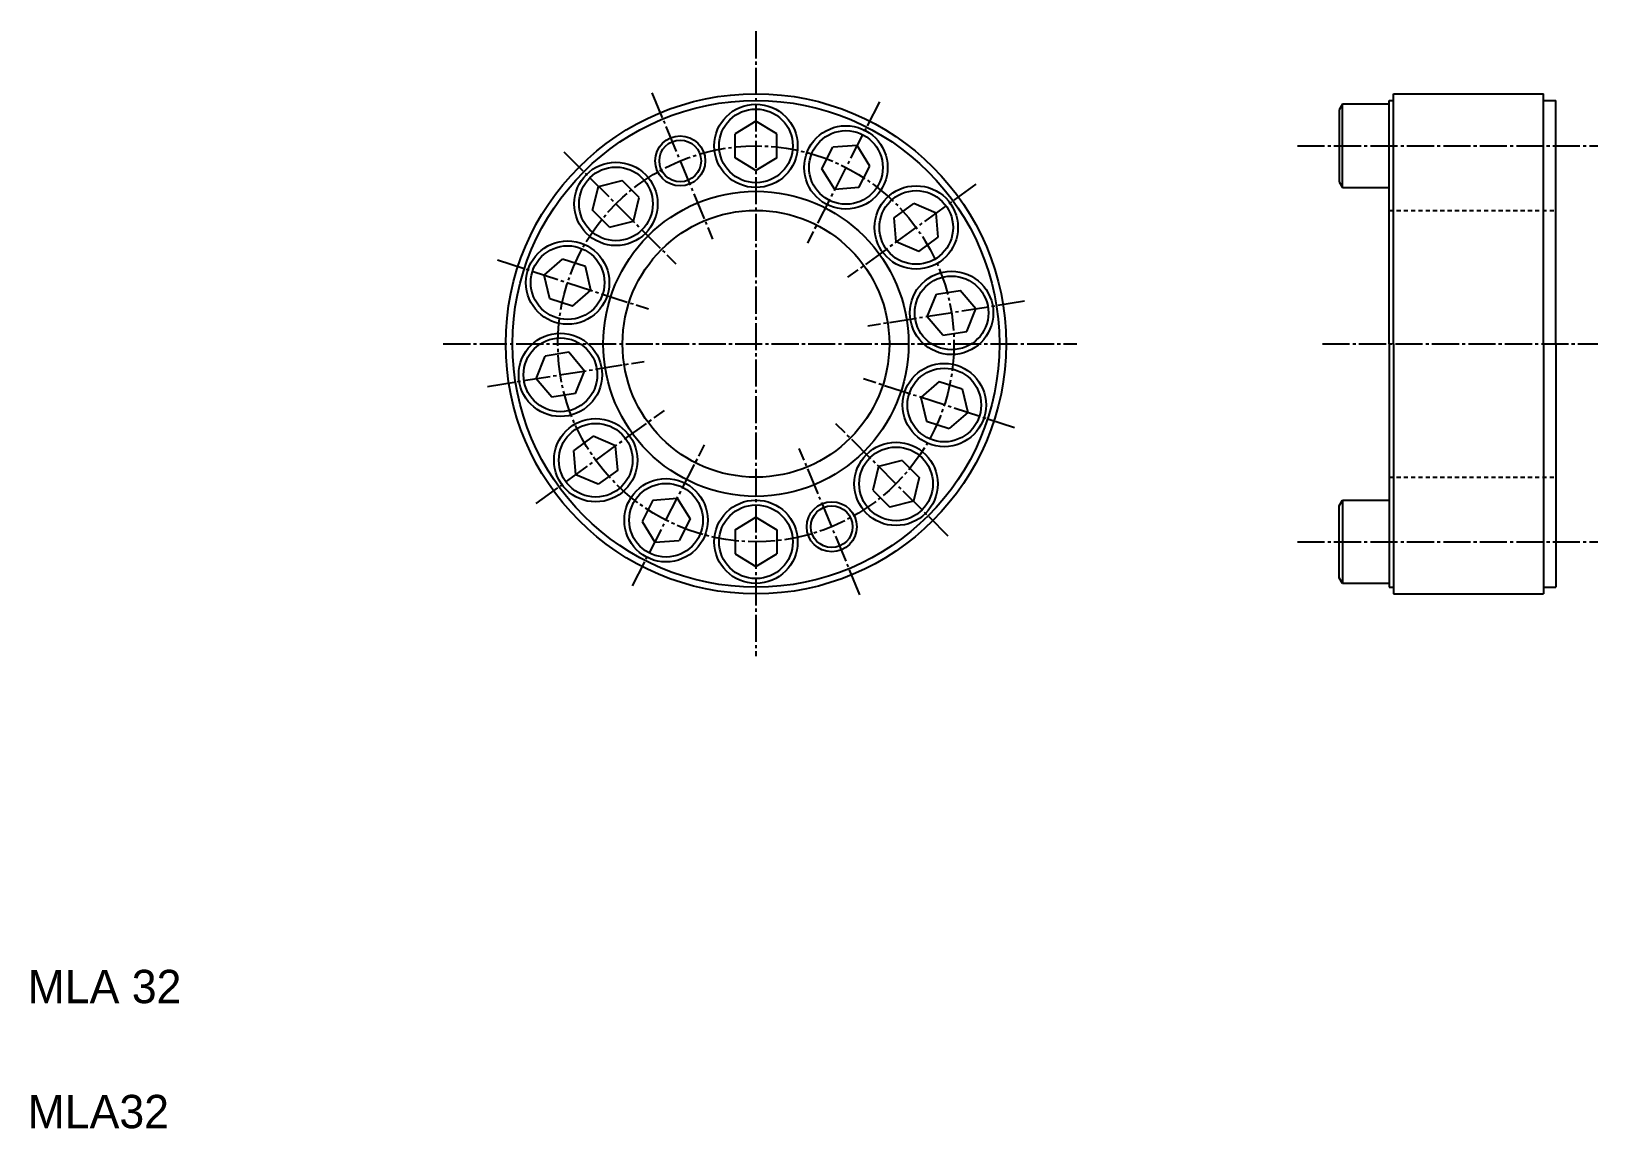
# Model space of a CAD drawing. Extents: x 10 to 198, y 10 to 142.
import ezdxf

# ---------------------------------------------------------------- set-up
doc = ezdxf.new("R2010")
doc.units = 0
doc.header["$LTSCALE"] = 0.25
doc.linetypes.add('CENTER', pattern=[17.5, 13, -1.5, 1.5, -1.5])
doc.linetypes.add('DASHED', pattern=[3.5, 2, -1.5])
doc.layers.get('0').update_dxf_attribs({"linetype": 'CONTINUOUS'})
doc.layers.add('CENTER', color=1, linetype='CENTER')

msp = doc.modelspace()

# ---------------------------------------------------------------- linework, layer by layer
for p, q in [((173.77, 104.1), (173.77, 134.1)), ((173.77, 134.1), (191.77, 134.1)), ((191.77, 104.1), (191.77, 134.1)), ((167.67, 132.85), (167.27, 132.16)), ((167.27, 132.16), (167.27, 123.54)), ((173.27, 132.85), (167.67, 132.85)), ((167.67, 122.85), (167.67, 132.85)), ((173.27, 104.1), (173.27, 133.3)), ((173.27, 133.3), (173.77, 133.3)), ((173.27, 122.85), (173.27, 132.85)), ((191.77, 133.3), (193.27, 133.3)), ((193.27, 104.1), (193.27, 133.3)), ((97.33, 130.8), (94.83, 129.29)), ((99.83, 129.29), (97.33, 130.8)), ((94.83, 126.41), (94.83, 129.29)), ((99.83, 126.41), (99.83, 129.29)), ((109.46, 127.89), (106.54, 127.68)), ((111, 125.41), (109.46, 127.89)), ((97.33, 124.9), (94.83, 126.41)), ((99.83, 126.41), (97.33, 124.9)), ((105.23, 125.11), (106.54, 127.68)), ((106.78, 122.63), (105.23, 125.11)), ((109.69, 122.84), (111, 125.41)), ((77.75, 120.15), (78.46, 122.98)), ((78.46, 122.98), (81.29, 123.68)), ((83.33, 121.64), (81.29, 123.68)), ((109.69, 122.84), (106.78, 122.63)), ((167.27, 123.54), (167.67, 122.85)), ((167.67, 122.85), (173.27, 122.85)), ((169.07, 122.85), (169.07, 122.85)), ((170.47, 122.85), (170.47, 122.85)), ((82.63, 118.81), (83.33, 121.64)), ((113.91, 119.23), (116.25, 120.93)), ((118.94, 119.79), (116.25, 120.93)), ((79.79, 118.1), (77.75, 120.15)), ((79.79, 118.1), (82.63, 118.81)), ((114.16, 116.32), (113.91, 119.23)), ((119.19, 116.88), (118.94, 119.79)), ((116.85, 115.19), (119.19, 116.88)), ((116.85, 115.19), (114.16, 116.32)), ((71.94, 112.35), (74.15, 114.26)), ((76.89, 113.37), (74.15, 114.26)), ((77.55, 110.53), (76.89, 113.37)), ((72.6, 109.51), (71.94, 112.35)), ((75.35, 108.61), (72.6, 109.51)), ((75.35, 108.61), (77.55, 110.53)), ((117.88, 107.35), (118.98, 110.06)), ((118.98, 110.06), (121.83, 110.51)), ((123.71, 108.28), (121.83, 110.51)), ((119.76, 105.12), (117.88, 107.35)), ((122.61, 105.57), (123.71, 108.28)), ((119.76, 105.12), (122.61, 105.57)), ((173.27, 104.1), (173.27, 74.9)), ((173.77, 104.1), (173.77, 74.1)), ((191.77, 104.1), (191.77, 74.1)), ((193.27, 104.1), (193.27, 74.9)), ((70.96, 99.92), (72.06, 102.63)), ((74.91, 103.08), (72.06, 102.63)), ((76.79, 100.84), (74.91, 103.08)), ((72.84, 97.69), (70.96, 99.92)), ((75.69, 98.14), (76.79, 100.84)), ((119.32, 99.58), (117.12, 97.67)), ((119.32, 99.58), (122.07, 98.69)), ((75.69, 98.14), (72.84, 97.69)), ((122.07, 98.69), (122.73, 95.85)), ((117.12, 97.67), (117.78, 94.83)), ((122.73, 95.85), (120.52, 93.94)), ((117.78, 94.83), (120.52, 93.94)), ((77.82, 93.01), (75.48, 91.31)), ((80.51, 91.87), (77.82, 93.01)), ((75.73, 88.4), (75.48, 91.31)), ((80.76, 88.96), (80.51, 91.87)), ((78.42, 87.27), (75.73, 88.4)), ((80.76, 88.96), (78.42, 87.27)), ((112.04, 89.39), (111.34, 86.56)), ((114.88, 90.09), (112.04, 89.39)), ((114.88, 90.09), (116.92, 88.05)), ((111.34, 86.56), (113.38, 84.52)), ((116.92, 88.05), (116.21, 85.22)), ((84.98, 85.36), (83.67, 82.79)), ((84.98, 85.36), (87.89, 85.57)), ((87.89, 85.57), (89.44, 83.09)), ((116.21, 85.22), (113.38, 84.52)), ((167.27, 84.66), (167.67, 85.35)), ((167.27, 76.04), (167.27, 84.66)), ((167.67, 85.35), (173.27, 85.35)), ((167.67, 85.35), (167.67, 75.35)), ((173.27, 85.35), (173.27, 75.35)), ((83.67, 82.79), (85.21, 80.31)), ((89.44, 83.09), (88.12, 80.52)), ((94.83, 81.79), (97.33, 83.3)), ((97.33, 83.3), (99.83, 81.79)), ((94.83, 81.79), (94.83, 78.91)), ((99.83, 81.79), (99.83, 78.91)), ((85.21, 80.31), (88.12, 80.52)), ((94.83, 78.91), (97.33, 77.4)), ((97.33, 77.4), (99.83, 78.91)), ((167.67, 75.35), (167.27, 76.04)), ((173.27, 75.35), (167.67, 75.35)), ((173.27, 74.9), (173.77, 74.9)), ((173.77, 74.1), (191.77, 74.1)), ((191.77, 74.9), (193.27, 74.9))]:
    msp.add_line(p, q)
at = {"color": 3, "linetype": 'DASHED'}
for p, q in [((173.27, 120.1), (193.27, 120.1)), ((173.27, 88.1), (193.27, 88.1))]:
    msp.add_line(p, q, dxfattribs=at)
for centre, radius in [((97.33, 104.1), 30), ((97.33, 104.1), 29.2), ((97.33, 127.85), 5), ((97.33, 127.85), 4.42), ((108.12, 125.26), 5), ((108.12, 125.26), 4.42), ((88.25, 126.04), 2.5), ((80.54, 120.89), 5), ((80.54, 120.89), 4.42), ((97.33, 104.1), 18.3), ((116.55, 118.06), 5), ((116.55, 118.06), 4.42), ((97.33, 104.1), 16), ((74.75, 111.44), 5), ((74.75, 111.44), 4.42), ((120.79, 107.81), 5), ((120.79, 107.81), 4.42), ((73.88, 100.38), 5), ((73.88, 100.38), 4.42), ((119.92, 96.76), 5), ((119.92, 96.76), 4.42), ((78.12, 90.14), 5), ((78.12, 90.14), 4.42), ((114.13, 87.3), 5), ((114.13, 87.3), 4.42), ((86.55, 82.94), 5), ((86.55, 82.94), 4.42), ((97.33, 80.35), 5), ((97.33, 80.35), 4.42), ((106.42, 82.16), 2.5)]:
    msp.add_circle(centre, radius)
at = {"color": 3}
for centre in [(88.25, 126.04), (106.42, 82.16)]:
    msp.add_circle(centre, 3, dxfattribs=at)
at = {"layer": 'CENTER', "color": 1, "linetype": 'CENTER'}
for p, q in [((97.33, 141.59), (97.33, 66.61)), ((162.27, 127.85), (198.27, 127.85)), ((59.84, 104.1), (135.83, 104.1)), ((165.27, 104.1), (198.27, 104.1)), ((162.27, 80.35), (198.27, 80.35))]:
    msp.add_line(p, q, dxfattribs=at)
at = {"layer": 'CENTER'}
for p, q in [((84.86, 134.22), (92.14, 116.64)), ((112.14, 133.15), (103.5, 116.19)), ((74.28, 127.15), (87.74, 113.7)), ((123.71, 123.26), (108.32, 112.08)), ((66.33, 114.17), (84.43, 108.29)), ((129.54, 109.2), (110.74, 106.22)), ((65.13, 99), (83.93, 101.98)), ((128.34, 94.02), (110.24, 99.9)), ((70.96, 84.93), (86.35, 96.12)), ((120.39, 81.04), (106.93, 94.5)), ((82.53, 75.05), (91.17, 92)), ((109.81, 73.98), (102.53, 91.56))]:
    msp.add_line(p, q, dxfattribs=at)
at = {"layer": 'CENTER', "color": 1, "linetype": 'CENTER'}
msp.add_circle((97.33, 104.1), 23.75, dxfattribs=at)

# ---------------------------------------------------------------- texts
for s, p in [('MLA 32', (10, 25)), ('MLA32', (10, 10))]:
    msp.add_text(s, height=4).set_placement(p)

doc.saveas('drawing.dxf')
